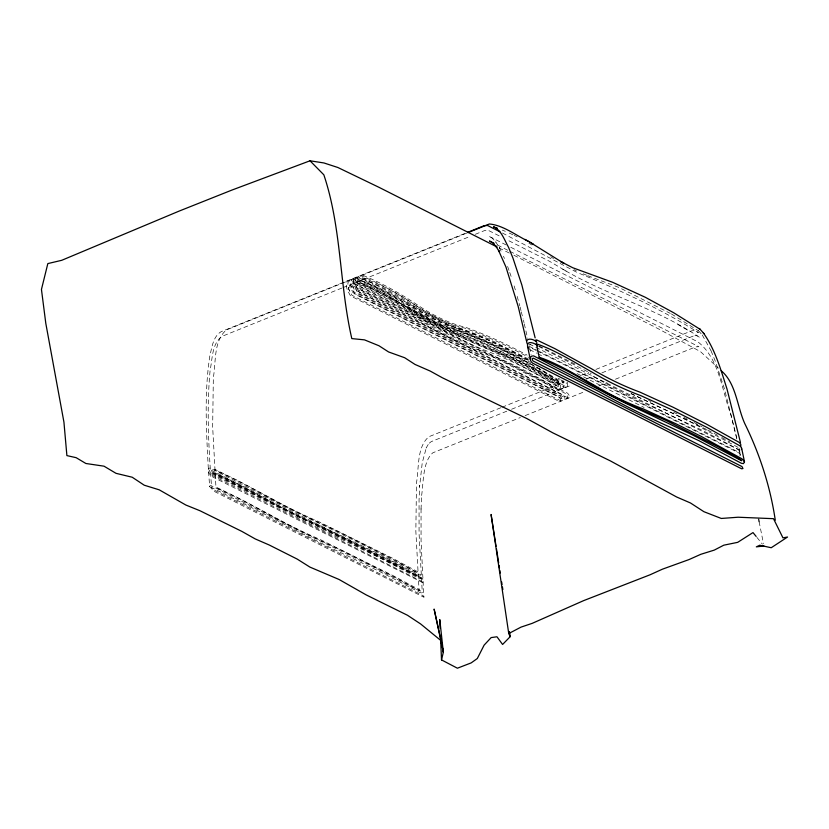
<?xml version="1.0" encoding="UTF-8"?>
<svg xmlns="http://www.w3.org/2000/svg" width="829" height="829" viewBox="0 0 829 829"><rect width="100%" height="100%" fill="white"/><g stroke="black" fill="none" stroke-linecap="round" stroke-linejoin="round"><path stroke-width="0.62" stroke-dasharray="4.14 3.11" d="M421.049 508.809L421.059 540.653L423.837 597.222L214.172 491.359L209.654 486.582L208.172 466.085C206.266 429.484 204.266 392.469 209.799 356.076C211.965 347.631 212.877 336.595 221.198 331.631L465.069 233.384M421.039 509.151L421.671 495.12M421.65 495.493C423.557 481.141 422.894 461.525 432.821 452.8L520.343 417.547M209.654 486.582L210.131 485.68L211.291 485.753L279.777 520.757A1535.246 473.276 50.6 0 0 320.833 541.213L369.206 564.912L419.091 590.673L394.884 577.274L342.678 550.891L315.973 538.384A1063.928 327.983 50.6 0 1 269.85 515.068L261.011 510.239A921.786 284.16 50.6 0 0 217.157 488.24L215.965 487.048L239.27 498.364L271.808 515.669A693.117 213.664 50.6 0 0 319.89 539.368L393.288 575.73L419.184 589.606L422.22 593.015L420.189 592.631L383.361 573.378L347.403 555.834A2147.835 662.122 50.6 0 1 278.192 520.985L211.654 487.556L213.281 489.628L422.386 595.315L424.147 597.004M529.451 345.051L530.487 344.677M739.779 455.432L740.256 454.593L739.157 449.318M466.613 233.156L226.307 329.973C213.312 341.31 216.131 362.055 213.343 377.485L212.659 426.976L215.944 487.131M341.807 288.088L221.882 336.408C211.778 343.921 212.535 358.781 210.172 369.9L210.12 370.283C206.431 409.329 208.742 448.644 211.602 487.67M343.009 287.601L470.52 236.234M475.318 234.296L484.913 230.431L488.136 230.275L501.804 237.187M500.789 407.754L428.821 436.748C416.718 447.069 419.122 467.753 416.479 482.83L415.847 531.213L419.091 590.673M501.98 407.267L564.445 381.962A1224.827 573.575 68.1 0 0 558.249 378.221M581.533 375.216L588.725 372.325M595.927 369.423L691.738 330.792L694.857 330.584L698.464 332.657C660.35 308.616 619.304 289.932 577.761 272.731M506.788 411.194L431.235 441.629L428.303 443.95L428.78 443.505L426.137 448.043L426.427 447.318L422.23 462.8L419.65 486.24L419.712 485.473L419.059 499.96L419.07 533.658L422.293 592.745M511.586 409.257L571.937 384.946M586.331 379.143L593.523 376.242M601.916 372.863L694.267 335.662L693.645 335.786L696.868 335.631L696.142 335.424L699.676 337.455C657.242 308.44 606.828 295.331 562.86 269.218L566.373 271.238L549.668 261.384L506.364 239.498M525.14 415.609L584.269 391.785M598.662 385.993L607.056 382.604M615.45 379.226L695.769 346.864L698.878 346.719L509.099 250.928M739.976 450.251L702.277 430.324L665.718 413.029A2147.835 1241.137 88.5 0 1 596.372 378.231L592.03 375.786M587.761 275.694L619.222 287.57L670.298 313.383M502.343 230.12L505.307 231.332M583.212 273.829L586.621 275.228M648.661 400.469L651.014 401.505M509.265 233.073L513.244 234.928M574.041 269.694L576.342 270.762M509.307 253.042L499.327 248.13M513.939 255.259L657.853 328.543L700.464 351.62L718.432 368.159M514.249 235.415L517.244 236.887M576.621 272.202L502.115 232.856M506.198 244.969L488.861 236.213L492.302 238.192L495.97 242.275L495.649 241.799L499.514 247.975M510.819 247.301L697.966 341.9C719.489 358.781 721.821 390.552 730.846 414.624L736.991 439.847M497.545 245.083L507.939 250.337M673.666 412.262L677.065 413.982M683.884 417.422L689.552 420.293M694.091 422.583L702.039 426.603M538.891 345.848L575.357 364.283M538.684 346.429L591.16 373.516M529.348 344.004L738.452 449.691L739.458 451.681L738.111 451.919L539.41 351.475M529.006 346.221L538.249 350.895M535.845 350.356L529.576 346.802M536.995 350.936L739.167 453.131L740.256 454.593M529.731 349.662L536.653 353.164M537.814 353.745L543.586 356.667M577.088 373.599L644.102 407.474M528.456 359.04L488.737 338.957L461.857 328.812A466.312 218.369 68.1 0 1 415.733 305.497L406.966 299.808A404.293 189.323 68.1 0 0 363.071 278.212L362.2 277.073A1.699 0.798 68.1 0 1 361.993 275.591L362.656 275.228A553.762 259.322 68.1 0 1 417.754 305.165A305.414 143.023 68.1 0 0 465.939 327.434A948.283 444.075 68.1 0 1 527.057 355.113M528.114 360.211L487.255 339.558L460.375 329.414A466.312 218.369 68.1 0 1 414.251 306.098L405.485 300.409A404.293 189.323 68.1 0 0 361.589 278.803L360.719 277.674A1.699 0.798 68.1 0 1 360.511 276.181L361.175 275.829A553.762 259.322 68.1 0 1 416.272 305.756M533.151 365.392L484.343 340.729L457.473 330.584A466.312 218.369 68.1 0 1 411.339 307.269L402.573 301.58A404.293 189.323 68.1 0 0 358.688 279.984L357.807 278.845A1.699 0.798 68.1 0 1 357.6 277.352L358.273 277A553.762 259.322 68.1 0 1 413.37 306.927A305.414 143.023 68.1 0 0 461.556 329.206A948.283 444.075 68.1 0 1 528.871 360.283M706.619 429.474L665.003 409.599A2147.835 1241.137 88.5 0 1 631.284 393.599M707.624 429.992L718.722 435.836M721.738 437.463L729.779 441.878M738.09 447.38L689.386 421.35L640.299 397.951A1535.246 887.144 88.5 0 1 631.076 393.723M528.943 243.27L531.969 245.001M671.428 313.953L698.567 330.854M677.739 324.45L681.303 326.502M683.863 327.983L687.417 330.025M536.55 367.112L560.383 382.418A1.212 0.57 68.1 0 1 560.528 383.485L560.052 383.734A1224.827 573.575 68.1 0 0 462.261 334.305A671.956 314.668 68.1 0 1 421.153 314.543L384.128 294.513L352.729 278.637L351.486 279.798L350.854 281.984A9.927 4.653 68.1 0 0 351.724 288.223L354.874 294.119L563.979 399.806L564.901 399.081A2.756 1.295 68.1 0 0 564.59 396.863L563.316 395.029L354.211 289.342L353.278 287.704A3.886 1.813 68.1 0 1 352.812 284.285L353.392 283.414L419.381 317.238A940.252 440.313 68.1 0 0 488.623 351.765A808.576 378.646 68.1 0 1 561.409 388.563L562.746 388.646C564.984 385.723 562.777 380.977 560.083 379.008M550.725 256.783L553.534 258.534M562.663 380.438L563.285 381.247A1.212 0.57 68.1 0 1 563.44 382.314L562.964 382.563A1224.827 573.575 68.1 0 0 465.173 333.134A671.956 314.668 68.1 0 1 424.065 313.372L387.029 293.342L355.641 277.466L354.387 278.627L353.765 280.813A9.927 4.653 68.1 0 0 354.636 287.052L357.786 292.948L566.891 398.635L567.803 397.91A2.756 1.295 68.1 0 0 567.492 395.692L566.228 393.858L357.123 288.171L356.19 286.533A3.886 1.813 68.1 0 1 355.714 283.114L356.304 282.243L422.293 316.067A940.252 440.313 68.1 0 0 491.524 350.594A808.576 378.646 68.1 0 1 564.311 387.392L566.145 387.008L566.248 382.77M702.277 334.999L710.919 350.563M698.401 330.667L702.443 335.175M756.908 537.389L762.369 544.104M499.234 247.446L501.244 251.55M711.033 350.812L715.396 361.475L724.318 388.48L737.282 439.94M503.493 256.234L504.415 258.493M507.607 266.461L509.307 271.27M509.731 272.472L511.42 277.269M514.115 285.932L515.534 290.513M517.182 296.419L519.804 305.87M520.115 307.062L521.016 310.668M521.317 311.859L523.12 319.061M523.42 320.253L524.032 322.657M524.301 323.859L527.607 338.305M739.053 448.282L740.577 455.618M567.73 382.179L567.627 386.418L565.792 386.791A808.576 378.646 68.1 0 0 493.006 350.004A940.252 440.313 68.1 0 1 423.774 315.466L357.786 281.653L357.195 282.513A3.886 1.813 68.1 0 0 357.672 285.943L358.605 287.57L567.71 393.267L568.974 395.091A2.756 1.295 68.1 0 1 569.285 397.319L568.373 398.034L359.268 292.347L356.118 286.461A9.927 4.653 68.1 0 1 355.247 280.223L355.869 278.026L357.123 276.876L388.511 292.741L425.546 312.782A671.956 314.668 68.1 0 0 466.654 332.543A1224.827 573.575 68.1 0 1 530.487 362.439M529.534 347.361L531.068 354.698M759.136 521.752L763.457 543.596M416.282 305.756A305.414 143.023 68.1 0 0 464.458 328.035A948.283 444.075 68.1 0 1 528.674 357.392M529.068 363.195A948.283 444.075 68.1 0 0 458.644 330.377A305.414 143.023 68.1 0 1 410.459 308.108A553.762 259.322 68.1 0 0 355.361 278.171L354.698 278.523A1.699 0.798 68.1 0 0 354.905 280.015L355.776 281.155A404.293 189.323 68.1 0 1 399.661 302.751L408.438 308.44A466.312 218.369 68.1 0 0 454.561 331.755L481.442 341.9L533.648 368.283L557.471 383.589A1.212 0.57 68.1 0 1 557.616 384.656L557.14 384.905A1224.827 573.575 68.1 0 0 459.349 335.476A671.956 314.668 68.1 0 1 418.241 315.714L381.216 295.684L349.817 279.819L348.574 280.969L347.952 283.166A9.927 4.653 68.1 0 0 348.812 289.404L351.973 295.29L561.078 400.977L561.989 400.252A2.756 1.295 68.1 0 0 561.679 398.034L560.414 396.2L351.309 290.513L350.377 288.886A3.886 1.813 68.1 0 1 349.9 285.456L350.48 284.596L416.479 318.409A940.252 440.313 68.1 0 0 485.711 352.936A808.576 378.646 68.1 0 1 558.497 389.734L559.844 389.817C562.083 386.894 559.865 382.148 557.171 380.179A948.283 444.075 68.1 0 0 533.223 365.568M559.285 388.19L558.85 389.951L557.015 390.335A808.576 378.646 68.1 0 0 484.229 353.537A940.252 440.313 68.1 0 1 414.997 318.999L348.999 285.186L348.418 286.046A3.886 1.813 68.1 0 0 348.895 289.476L349.828 291.103L558.933 396.801L560.197 398.625A2.756 1.295 68.1 0 1 560.508 400.853L559.596 401.578L350.491 295.88L347.33 289.995A9.927 4.653 68.1 0 1 346.47 283.756L347.092 281.559L348.335 280.409L379.734 296.285L416.759 316.315A671.956 314.668 68.1 0 0 457.867 336.077A1224.827 573.575 68.1 0 1 555.658 385.506L556.135 385.247A1.212 0.57 68.1 0 0 555.99 384.19L532.166 368.884L479.96 342.491L453.08 332.356A466.312 218.369 68.1 0 1 406.956 309.041L398.179 303.352A404.293 189.323 68.1 0 0 354.294 281.746L353.423 280.616A1.699 0.798 68.1 0 1 353.216 279.124L353.879 278.772A553.762 259.322 68.1 0 1 408.977 308.699A305.414 143.023 68.1 0 0 457.162 330.978A948.283 444.075 68.1 0 1 555.689 380.77L558.497 384.418L559.285 388.19M422.863 579.233L212.877 473.587C211.426 472.851 205.841 467.888 209.996 467.991L278.482 502.985A1535.246 473.276 50.6 0 0 319.548 523.441L367.91 547.14L417.785 572.963L393.588 559.513L341.382 533.12L314.688 520.612A1063.928 327.983 50.6 0 1 268.565 497.296L259.726 492.478A921.786 284.16 50.6 0 0 215.872 470.468L214.68 469.276L237.985 480.592L270.513 497.897A693.117 213.664 50.6 0 0 318.595 521.596L392.003 557.958L417.889 571.834L420.935 575.243L418.904 574.86L382.065 555.606L346.107 538.062A2147.835 662.122 50.6 0 1 276.896 503.213L210.359 469.784L211.986 471.856L421.091 577.544L422.863 579.233M423.122 582.849L213.146 477.203C211.696 476.478 206.11 471.504 210.255 471.608L278.751 506.602A1535.246 473.276 50.6 0 0 319.807 527.068L368.18 550.757L418.044 576.58L393.858 563.129L341.652 536.736L314.947 524.239A1063.928 327.983 50.6 0 1 268.824 500.923L259.985 496.094A921.786 284.16 50.6 0 0 216.131 474.095L214.939 472.893L238.244 484.209L270.782 501.514A693.117 213.664 50.6 0 0 318.854 525.223L392.262 561.575L418.158 575.45L421.194 578.86L419.163 578.476L382.324 559.223L346.377 541.679A2147.835 662.122 50.6 0 1 277.166 506.83L210.628 473.4L212.255 475.473L421.36 581.17L423.122 582.849"/><path stroke-width="1.24" d="M509.431 631.543L510.229 636.641L502.592 644.465L496.965 636.776L491.141 637.594L484.126 645.128L477.317 658.516L471.183 662.889L457.401 668.205L441.515 659.905L443.339 652.236L439.774 619.595L440.147 628.413M740.805 446.137L740.774 444.303L739.199 442.385L705.883 423.816L673.003 407.205L639.947 392.138A693.117 400.521 88.5 0 1 591.295 368.656L555.005 348.708L536.664 339.931L535.721 340.014L536.011 340.999M741.52 449.567L741.499 447.743L739.914 445.826L706.598 427.256L673.718 410.635L640.662 395.578A693.117 400.521 88.5 0 1 592.01 372.086C574.279 362.149 554.705 349.879 536.384 343.807L539.182 357.247L539.969 358.19A921.786 532.653 88.5 0 1 583.979 380.128L592.476 385.091A1063.928 614.797 88.5 0 0 638.599 408.407L666.257 420.531L718.453 446.914L741.033 459.826L741.551 460.758L692.194 434.79L643.097 411.381A1535.246 887.144 88.5 0 1 601.75 391.039L533.627 355.89C529.078 355.237 529.669 361.34 532.529 363.092L741.634 468.789L742.971 468.561L741.976 466.561L532.871 360.874L532.114 358.708L533.285 358.118L599.18 391.671A2147.835 1241.137 88.5 0 0 668.516 426.469L699.002 440.727L741.302 463.256L743.426 463.629L744.494 461.857L741.696 448.416M510.229 636.641L508.747 633.532L521.068 627.097L532.197 623.356L583.657 600.621L650.029 574.798L662.402 569.191L689.013 559.575L700.847 554.29L714.256 550.114L723.81 545.181L737.696 542.342L753.001 532.591L756.131 536.425M467.473 232.421L484.26 225.654L487.535 225.488L499.877 231.726M467.805 232.68L489.4 223.975C503.566 225.343 516.011 235.498 528.767 241.54M497.193 247.042L379.454 187.551L337.869 167.499L323.952 162.961L310.005 160.795L231.83 190.11L179.157 211.084L61.729 260.306L47.833 263.591L41.45 289.435L45.792 323.31L63.937 422.148L66.89 455.598L76.154 457.681L85.895 463.494L104.008 466.178L116.008 473.328L132.205 477.224L144.236 485.203L159.261 489.846L185.862 505.037L199.934 510.726L241.902 531.42L255.259 538.943L269.301 545.036L297.176 559.078L309.901 567.088L339.02 579.461L366.211 594.911L407.495 615.273L420.645 623.968L441.111 640.724L443.339 652.236L434.106 609.066L441.111 640.724M763.934 546.021L756.328 546.86L759.737 545.244L771.229 547.731L787.55 537.026L782.949 537.845L773.498 518.685L738.121 517.223L721.292 518.457L703.894 511.69L690.495 502.985L676.64 496.996L610.362 460.893L552.788 432.831L526.923 418.604L442.271 377.723L430.241 371.081L415.039 364.449L404.697 357.745L388.594 351.962L378.967 345.755L364.48 339.859L351.807 338.595C339.362 284.502 341.6 227.664 323.838 174.815L310.005 160.795M497.431 228.213L493.514 226.825C501.244 230.079 504.156 239.415 508.56 247.353L512.954 258.078L521.835 284.927L535.14 337.859M494.084 243.332L489.462 241.001L492.82 242.928L496.405 246.928L495.524 245.705L499.317 251.747L498.53 250.379L505.959 267.031L518.156 306.357L526.425 340.895M536.84 342.418C533.617 338.014 523.503 337.403 527.627 344.563M537.555 345.859C535.451 343.165 526.405 339.9 527.545 346.242L530.342 359.672M529.679 242.078L564.155 263.529L560.539 261.446L572.715 267.726L612.569 282.274L645.231 297.248L673.739 312.782L700.142 329.331M525.068 239.415L533.368 244.192M721.189 370.718C736.245 383.371 737.022 406.521 744.794 423.629C759.737 454.074 770.338 486.644 775.281 520.239M703.334 332.885C715.251 349.537 720.805 369.734 726.992 388.998L740.473 442.541M699.407 328.502L704.07 333.704M536.736 344.439L536.384 343.807M528.353 348.004L527.545 346.242M744.494 461.857L741.986 458.81L701.199 436.396L676.516 424.075L643.459 409.008A693.117 400.521 88.5 0 1 594.807 385.526C577.077 375.589 557.513 363.309 539.182 357.247M758.659 519.327L759.136 521.752M496.063 546.29L491.079 514.477L508.747 633.532M496.467 548.829L498.664 562.829M499.058 565.378L499.462 567.917M499.856 570.466L500.26 573.015M501.649 581.917L502.053 584.466M502.447 587.005L502.851 589.554M440.645 639.75L441.515 659.905"/></g></svg>
